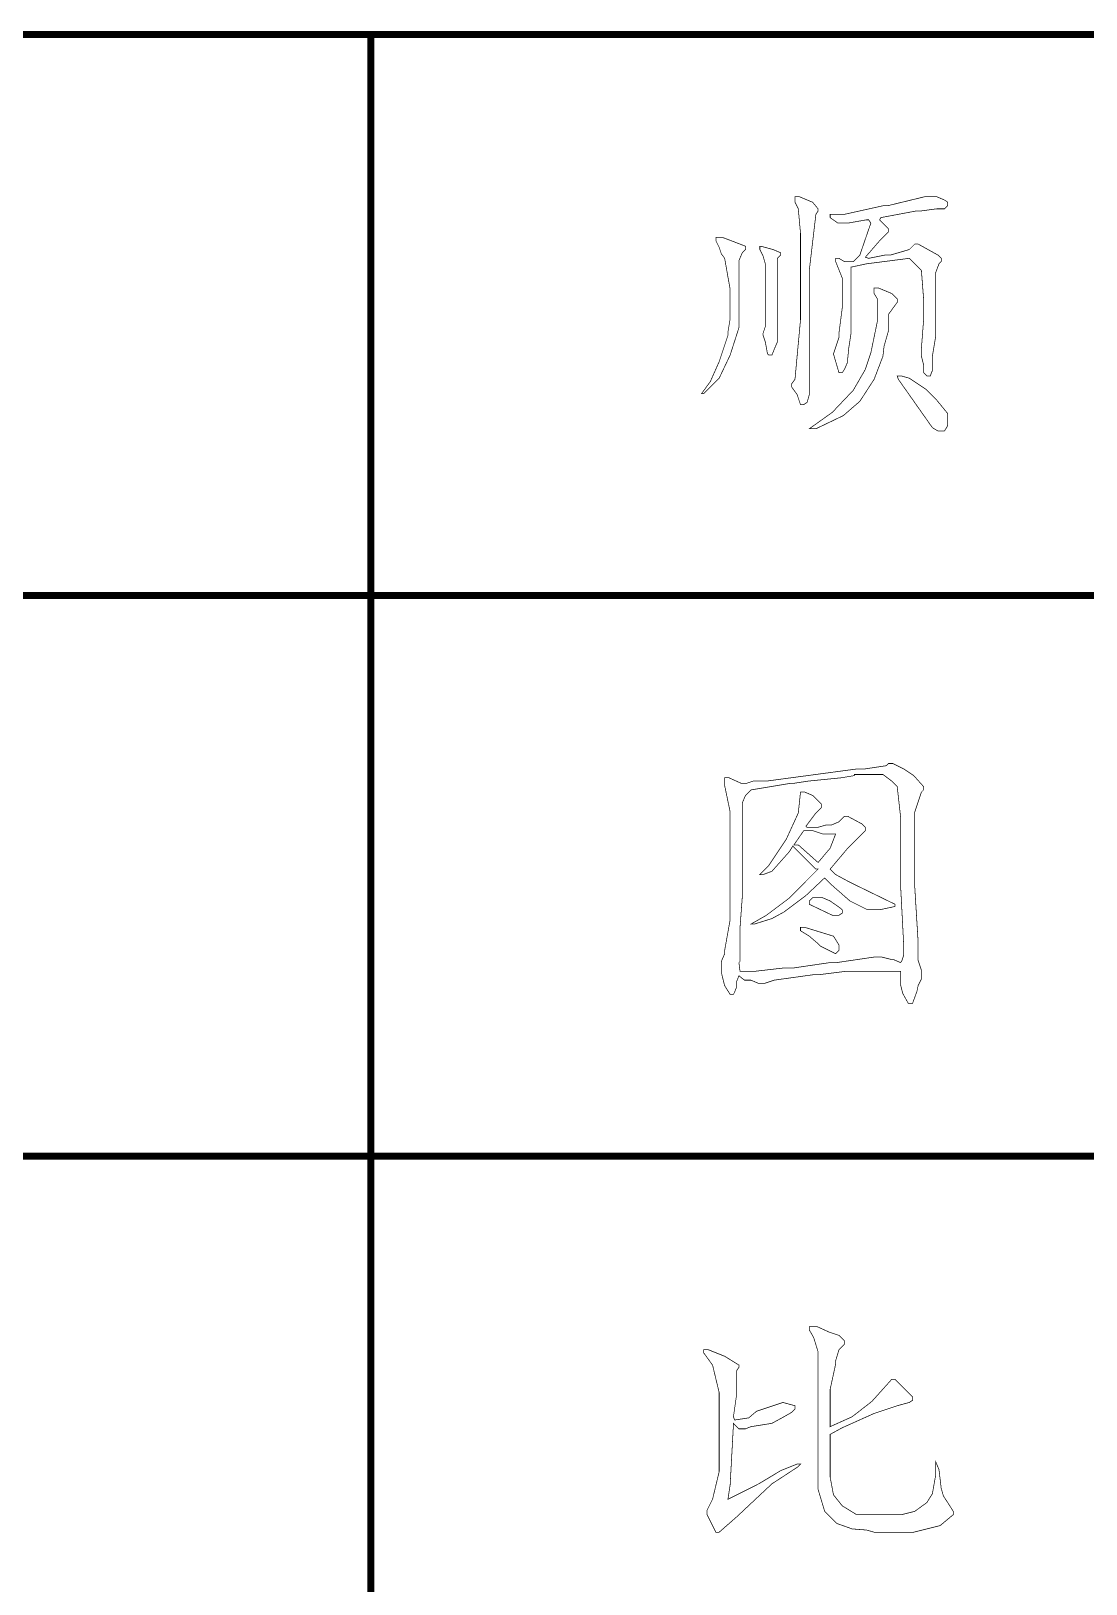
# Model space of a CAD drawing. Extents: x 94 to 452, y -72 to 1042.
# Drawn here: x 386.8 to 401.85, y -49.91 to -27.77 of the extents above; entities that cross this region are included whole.
import ezdxf

# ---------------------------------------------------------------- set-up
doc = ezdxf.new("R2010")
doc.units = 0
doc.header["$MEASUREMENT"] = 0
doc.layers.add('TREE_LAYER', color=7, linetype='Continuous')

msp = doc.modelspace()

# ---------------------------------------------------------------- linework, layer by layer
at = {"layer": 'TREE_LAYER'}
for points, const_width, elevation in [([(362.136024, -27.815251), (391.643859, -27.815251)], 0.1, 29.507835), ([(391.643859, -27.815251), (391.643859, -35.815251)], 0.1, 8), ([(391.643859, -27.815251), (392.136024, -27.815251)], 0.1, 0.492165), ([(392.136024, -27.815251), (416.643859, -27.815251)], 0.1, 24.507835), ([(397.761735, -30.128404), (397.69899, -30.128404), (397.69899, -30.206835), (397.746049, -30.300953), (397.777422, -30.646051), (397.777422, -31.885266), (397.714677, -32.559776), (397.69899, -32.732325), (397.651931, -32.79507), (397.651931, -32.842129), (397.730363, -32.951933), (397.777422, -33.09311), (397.824481, -33.09311), (397.871539, -33.061737), (397.902912, -32.951933), (397.902912, -31.179384), (397.99703, -30.379384), (398.028402, -30.332325), (398.028402, -30.300953), (397.949971, -30.206835), (397.761735, -30.128404), (397.761735, -30.128404)], 0.01, 262), ([(397.761735, -30.128404), (397.69899, -30.128404), (397.69899, -30.206835), (397.746049, -30.300953), (397.777422, -30.646051), (397.777422, -31.885266), (397.714677, -32.559776), (397.69899, -32.732325), (397.651931, -32.79507), (397.651931, -32.842129), (397.730363, -32.951933), (397.777422, -33.09311), (397.824481, -33.09311), (397.871539, -33.061737), (397.902912, -32.951933), (397.902912, -31.179384), (397.99703, -30.379384), (398.028402, -30.332325), (398.028402, -30.300953), (397.949971, -30.206835), (397.761735, -30.128404), (397.761735, -30.128404)], 0.01, 262), ([(397.761735, -30.128404), (397.69899, -30.128404), (397.69899, -30.206835), (397.746049, -30.300953), (397.777422, -30.646051), (397.777422, -31.885266), (397.714677, -32.559776), (397.69899, -32.732325), (397.651931, -32.79507), (397.651931, -32.842129), (397.730363, -32.951933), (397.777422, -33.09311), (397.824481, -33.09311), (397.871539, -33.061737), (397.902912, -32.951933), (397.902912, -31.179384), (397.99703, -30.379384), (398.028402, -30.332325), (398.028402, -30.300953), (397.949971, -30.206835), (397.761735, -30.128404), (397.761735, -30.128404)], 0.01, 262), ([(399.72252, -30.128404), (399.549971, -30.128404), (399.032324, -30.253894), (398.969579, -30.253894), (398.404873, -30.379384), (398.200951, -30.379384), (398.200951, -30.426443), (398.310755, -30.504874), (398.451931, -30.504874), (398.718598, -30.457815), (398.749971, -30.457815), (398.781343, -30.504874), (398.624481, -30.959776), (398.530363, -31.053894), (398.404873, -31.053894), (398.326441, -31.006835), (398.279382, -31.006835), (398.279382, -31.053894), (398.3735, -31.289188), (398.3735, -31.712717), (398.326441, -32.073502), (398.326441, -32.136247), (398.24801, -32.371541), (398.326441, -32.638208), (398.3735, -32.638208), (398.404873, -32.591149), (398.451931, -32.481345), (398.451931, -32.434286), (398.467618, -32.277423), (398.49899, -32.073502), (398.49899, -31.132325), (398.718598, -31.085266), (399.330363, -31.006835), (399.502912, -31.179384), (399.534284, -31.587227), (399.534284, -31.885266), (399.502912, -32.29311), (399.502912, -32.402913), (399.534284, -32.528404), (399.534284, -32.638208), (399.581343, -32.685266), (399.628402, -32.685266), (399.659775, -32.606835), (399.659775, -32.402913), (399.706833, -32.120561), (399.706833, -31.210757), (399.753892, -31.085266), (399.785265, -31.053894), (399.785265, -31.006835), (399.738206, -30.959776), (399.455853, -30.802913), (399.408794, -30.802913), (399.330363, -30.881345), (399.063696, -30.959776), (398.985265, -30.959776), (398.749971, -31.006835), (398.702912, -30.991149), (398.906833, -30.755855), (399.032324, -30.630364), (399.032324, -30.583306), (398.906833, -30.457815), (398.92252, -30.426443), (399.424481, -30.332325), (399.487226, -30.332325), (399.72252, -30.300953), (399.832324, -30.300953), (399.879382, -30.253894), (399.879382, -30.206835), (399.832324, -30.175462), (399.72252, -30.128404), (399.72252, -30.128404)], 0.01, 262), ([(399.72252, -30.128404), (399.549971, -30.128404), (399.032324, -30.253894), (398.969579, -30.253894), (398.404873, -30.379384), (398.200951, -30.379384), (398.200951, -30.426443), (398.310755, -30.504874), (398.451931, -30.504874), (398.718598, -30.457815), (398.749971, -30.457815), (398.781343, -30.504874), (398.624481, -30.959776), (398.530363, -31.053894), (398.404873, -31.053894), (398.326441, -31.006835), (398.279382, -31.006835), (398.279382, -31.053894), (398.3735, -31.289188), (398.3735, -31.712717), (398.326441, -32.073502), (398.326441, -32.136247), (398.24801, -32.371541), (398.326441, -32.638208), (398.3735, -32.638208), (398.404873, -32.591149), (398.451931, -32.481345), (398.451931, -32.434286), (398.467618, -32.277423), (398.49899, -32.073502), (398.49899, -31.132325), (398.718598, -31.085266), (399.330363, -31.006835), (399.502912, -31.179384), (399.534284, -31.587227), (399.534284, -31.885266), (399.502912, -32.29311), (399.502912, -32.402913), (399.534284, -32.528404), (399.534284, -32.638208), (399.581343, -32.685266), (399.628402, -32.685266), (399.659775, -32.606835), (399.659775, -32.402913), (399.706833, -32.120561), (399.706833, -31.210757), (399.753892, -31.085266), (399.785265, -31.053894), (399.785265, -31.006835), (399.738206, -30.959776), (399.455853, -30.802913), (399.408794, -30.802913), (399.330363, -30.881345), (399.063696, -30.959776), (398.985265, -30.959776), (398.749971, -31.006835), (398.702912, -30.991149), (398.906833, -30.755855), (399.032324, -30.630364), (399.032324, -30.583306), (398.906833, -30.457815), (398.92252, -30.426443), (399.424481, -30.332325), (399.487226, -30.332325), (399.72252, -30.300953), (399.832324, -30.300953), (399.879382, -30.253894), (399.879382, -30.206835), (399.832324, -30.175462), (399.72252, -30.128404), (399.72252, -30.128404)], 0.01, 262), ([(399.72252, -30.128404), (399.549971, -30.128404), (399.032324, -30.253894), (398.969579, -30.253894), (398.404873, -30.379384), (398.200951, -30.379384), (398.200951, -30.426443), (398.310755, -30.504874), (398.451931, -30.504874), (398.718598, -30.457815), (398.749971, -30.457815), (398.781343, -30.504874), (398.624481, -30.959776), (398.530363, -31.053894), (398.404873, -31.053894), (398.326441, -31.006835), (398.279382, -31.006835), (398.279382, -31.053894), (398.3735, -31.289188), (398.3735, -31.712717), (398.326441, -32.073502), (398.326441, -32.136247), (398.24801, -32.371541), (398.326441, -32.638208), (398.3735, -32.638208), (398.404873, -32.591149), (398.451931, -32.481345), (398.451931, -32.434286), (398.467618, -32.277423), (398.49899, -32.073502), (398.49899, -31.132325), (398.718598, -31.085266), (399.330363, -31.006835), (399.502912, -31.179384), (399.534284, -31.587227), (399.534284, -31.885266), (399.502912, -32.29311), (399.502912, -32.402913), (399.534284, -32.528404), (399.534284, -32.638208), (399.581343, -32.685266), (399.628402, -32.685266), (399.659775, -32.606835), (399.659775, -32.402913), (399.706833, -32.120561), (399.706833, -31.210757), (399.753892, -31.085266), (399.785265, -31.053894), (399.785265, -31.006835), (399.738206, -30.959776), (399.455853, -30.802913), (399.408794, -30.802913), (399.330363, -30.881345), (399.063696, -30.959776), (398.985265, -30.959776), (398.749971, -31.006835), (398.702912, -30.991149), (398.906833, -30.755855), (399.032324, -30.630364), (399.032324, -30.583306), (398.906833, -30.457815), (398.92252, -30.426443), (399.424481, -30.332325), (399.487226, -30.332325), (399.72252, -30.300953), (399.832324, -30.300953), (399.879382, -30.253894), (399.879382, -30.206835), (399.832324, -30.175462), (399.72252, -30.128404), (399.72252, -30.128404)], 0.01, 262), ([(396.663696, -30.708796), (396.569579, -30.708796), (396.569579, -30.755855), (396.616637, -30.849972), (396.64801, -30.94409), (396.695069, -31.006835), (396.742128, -31.273502), (396.7735, -31.446051), (396.7735, -31.86958), (396.742128, -32.057815), (396.742128, -32.104874), (396.616637, -32.481345), (396.491147, -32.763698), (396.365657, -32.936247), (396.39703, -32.936247), (396.616637, -32.716639), (396.7735, -32.387227), (396.89899, -31.99507), (396.89899, -31.038208), (396.946049, -30.928404), (396.993108, -30.881345), (396.993108, -30.834286), (396.789186, -30.755855), (396.663696, -30.708796), (396.663696, -30.708796)], 0.01, 262), ([(396.663696, -30.708796), (396.569579, -30.708796), (396.569579, -30.755855), (396.616637, -30.849972), (396.64801, -30.94409), (396.695069, -31.006835), (396.742128, -31.273502), (396.7735, -31.446051), (396.7735, -31.86958), (396.742128, -32.057815), (396.742128, -32.104874), (396.616637, -32.481345), (396.491147, -32.763698), (396.365657, -32.936247), (396.39703, -32.936247), (396.616637, -32.716639), (396.7735, -32.387227), (396.89899, -31.99507), (396.89899, -31.038208), (396.946049, -30.928404), (396.993108, -30.881345), (396.993108, -30.834286), (396.789186, -30.755855), (396.663696, -30.708796), (396.663696, -30.708796)], 0.01, 262), ([(396.663696, -30.708796), (396.569579, -30.708796), (396.569579, -30.755855), (396.616637, -30.849972), (396.64801, -30.94409), (396.695069, -31.006835), (396.742128, -31.273502), (396.7735, -31.446051), (396.7735, -31.86958), (396.742128, -32.057815), (396.742128, -32.104874), (396.616637, -32.481345), (396.491147, -32.763698), (396.365657, -32.936247), (396.39703, -32.936247), (396.616637, -32.716639), (396.7735, -32.387227), (396.89899, -31.99507), (396.89899, -31.038208), (396.946049, -30.928404), (396.993108, -30.881345), (396.993108, -30.834286), (396.789186, -30.755855), (396.663696, -30.708796), (396.663696, -30.708796)], 0.01, 262), ([(397.212716, -30.834286), (397.19703, -30.834286), (397.19703, -30.881345), (397.244088, -30.975462), (397.275461, -31.085266), (397.275461, -31.979384), (397.244088, -32.073502), (397.244088, -32.104874), (397.275461, -32.198992), (397.306833, -32.371541), (397.32252, -32.387227), (397.369579, -32.387227), (397.400951, -32.308796), (397.44801, -32.198992), (397.44801, -31.006835), (397.495069, -30.959776), (397.495069, -30.928404), (397.385265, -30.881345), (397.212716, -30.834286), (397.212716, -30.834286)], 0.01, 262), ([(397.212716, -30.834286), (397.19703, -30.834286), (397.19703, -30.881345), (397.244088, -30.975462), (397.275461, -31.085266), (397.275461, -31.979384), (397.244088, -32.073502), (397.244088, -32.104874), (397.275461, -32.198992), (397.306833, -32.371541), (397.32252, -32.387227), (397.369579, -32.387227), (397.400951, -32.308796), (397.44801, -32.198992), (397.44801, -31.006835), (397.495069, -30.959776), (397.495069, -30.928404), (397.385265, -30.881345), (397.212716, -30.834286), (397.212716, -30.834286)], 0.01, 262), ([(397.212716, -30.834286), (397.19703, -30.834286), (397.19703, -30.881345), (397.244088, -30.975462), (397.275461, -31.085266), (397.275461, -31.979384), (397.244088, -32.073502), (397.244088, -32.104874), (397.275461, -32.198992), (397.306833, -32.371541), (397.32252, -32.387227), (397.369579, -32.387227), (397.400951, -32.308796), (397.44801, -32.198992), (397.44801, -31.006835), (397.495069, -30.959776), (397.495069, -30.928404), (397.385265, -30.881345), (397.212716, -30.834286), (397.212716, -30.834286)], 0.01, 262), ([(398.891147, -31.430364), (398.828402, -31.430364), (398.828402, -31.508796), (398.875461, -31.587227), (398.875461, -31.900953), (398.781343, -32.355855), (398.702912, -32.591149), (398.530363, -32.889188), (398.232324, -33.202913), (397.902912, -33.438208), (397.99703, -33.438208), (398.389186, -33.249972), (398.624481, -33.046051), (398.828402, -32.732325), (398.953892, -32.402913), (398.969579, -32.261737), (399.032324, -32.042129), (399.032324, -31.806835), (399.157814, -31.634286), (399.157814, -31.587227), (399.079382, -31.508796), (398.891147, -31.430364), (398.891147, -31.430364)], 0.01, 262), ([(398.891147, -31.430364), (398.828402, -31.430364), (398.828402, -31.508796), (398.875461, -31.587227), (398.875461, -31.900953), (398.781343, -32.355855), (398.702912, -32.591149), (398.530363, -32.889188), (398.232324, -33.202913), (397.902912, -33.438208), (397.99703, -33.438208), (398.389186, -33.249972), (398.624481, -33.046051), (398.828402, -32.732325), (398.953892, -32.402913), (398.969579, -32.261737), (399.032324, -32.042129), (399.032324, -31.806835), (399.157814, -31.634286), (399.157814, -31.587227), (399.079382, -31.508796), (398.891147, -31.430364), (398.891147, -31.430364)], 0.01, 262), ([(398.891147, -31.430364), (398.828402, -31.430364), (398.828402, -31.508796), (398.875461, -31.587227), (398.875461, -31.900953), (398.781343, -32.355855), (398.702912, -32.591149), (398.530363, -32.889188), (398.232324, -33.202913), (397.902912, -33.438208), (397.99703, -33.438208), (398.389186, -33.249972), (398.624481, -33.046051), (398.828402, -32.732325), (398.953892, -32.402913), (398.969579, -32.261737), (399.032324, -32.042129), (399.032324, -31.806835), (399.157814, -31.634286), (399.157814, -31.587227), (399.079382, -31.508796), (398.891147, -31.430364), (398.891147, -31.430364)], 0.01, 262), ([(399.220559, -32.685266), (399.157814, -32.685266), (399.1735, -32.732325), (399.361735, -32.998992), (399.659775, -33.422521), (399.738206, -33.46958), (399.832324, -33.46958), (399.879382, -33.391149), (399.879382, -33.2186), (399.863696, -33.202913), (399.72252, -33.030364), (399.565657, -32.873502), (399.330363, -32.716639), (399.220559, -32.685266), (399.220559, -32.685266)], 0.01, 262), ([(399.220559, -32.685266), (399.157814, -32.685266), (399.1735, -32.732325), (399.361735, -32.998992), (399.659775, -33.422521), (399.738206, -33.46958), (399.832324, -33.46958), (399.879382, -33.391149), (399.879382, -33.2186), (399.863696, -33.202913), (399.72252, -33.030364), (399.565657, -32.873502), (399.330363, -32.716639), (399.220559, -32.685266), (399.220559, -32.685266)], 0.01, 262), ([(399.220559, -32.685266), (399.157814, -32.685266), (399.1735, -32.732325), (399.361735, -32.998992), (399.659775, -33.422521), (399.738206, -33.46958), (399.832324, -33.46958), (399.879382, -33.391149), (399.879382, -33.2186), (399.863696, -33.202913), (399.72252, -33.030364), (399.565657, -32.873502), (399.330363, -32.716639), (399.220559, -32.685266), (399.220559, -32.685266)], 0.01, 262), ([(362.136024, -35.815251), (391.643859, -35.815251)], 0.1, 29.507835), ([(391.643859, -35.815251), (391.643859, -43.815251)], 0.1, 8), ([(391.643859, -35.815251), (392.136024, -35.815251)], 0.1, 0.492165), ([(392.136024, -35.815251), (416.643859, -35.815251)], 0.1, 24.507835), ([(399.095069, -38.212487), (399.032324, -38.212487), (399.000951, -38.24386), (398.687226, -38.290919), (398.577422, -38.290919), (397.291147, -38.463468), (397.102912, -38.463468), (397.008794, -38.49484), (396.930363, -38.49484), (396.757814, -38.416409), (396.695069, -38.416409), (396.695069, -38.526213), (396.7735, -38.902683), (396.7735, -40.439938), (396.695069, -40.879154), (396.695069, -40.926213), (396.64801, -41.036017), (396.64801, -41.192879), (396.695069, -41.381115), (396.7735, -41.506605), (396.820559, -41.506605), (396.836245, -41.475232), (396.867618, -41.396801), (396.867618, -41.318369), (396.89899, -41.239938), (396.977422, -41.302683), (397.071539, -41.302683), (397.181343, -41.349742), (397.259775, -41.349742), (397.400951, -41.302683), (397.965657, -41.224252), (398.044088, -41.224252), (398.420559, -41.177193), (399.189186, -41.177193), (399.204873, -41.177193), (399.204873, -41.365428), (399.236245, -41.490919), (399.314677, -41.632095), (399.377422, -41.632095), (399.440167, -41.459546), (399.455853, -41.381115), (399.502912, -41.286997), (399.502912, -41.161507), (399.455853, -41.02033), (399.455853, -40.753664), (399.408794, -39.985036), (399.408794, -38.902683), (399.502912, -38.62033), (399.534284, -38.588958), (399.534284, -38.541899), (399.393108, -38.385036), (399.251931, -38.290919), (399.095069, -38.212487), (399.095069, -38.212487)], 0.01, 263), ([(399.095069, -38.212487), (399.032324, -38.212487), (399.000951, -38.24386), (398.687226, -38.290919), (398.577422, -38.290919), (397.291147, -38.463468), (397.102912, -38.463468), (397.008794, -38.49484), (396.930363, -38.49484), (396.757814, -38.416409), (396.695069, -38.416409), (396.695069, -38.526213), (396.7735, -38.902683), (396.7735, -40.439938), (396.695069, -40.879154), (396.695069, -40.926213), (396.64801, -41.036017), (396.64801, -41.192879), (396.695069, -41.381115), (396.7735, -41.506605), (396.820559, -41.506605), (396.836245, -41.475232), (396.867618, -41.396801), (396.867618, -41.318369), (396.89899, -41.239938), (396.977422, -41.302683), (397.071539, -41.302683), (397.181343, -41.349742), (397.259775, -41.349742), (397.400951, -41.302683), (397.965657, -41.224252), (398.044088, -41.224252), (398.420559, -41.177193), (399.189186, -41.177193), (399.204873, -41.177193), (399.204873, -41.365428), (399.236245, -41.490919), (399.314677, -41.632095), (399.377422, -41.632095), (399.440167, -41.459546), (399.455853, -41.381115), (399.502912, -41.286997), (399.502912, -41.161507), (399.455853, -41.02033), (399.455853, -40.753664), (399.408794, -39.985036), (399.408794, -38.902683), (399.502912, -38.62033), (399.534284, -38.588958), (399.534284, -38.541899), (399.393108, -38.385036), (399.251931, -38.290919), (399.095069, -38.212487), (399.095069, -38.212487)], 0.01, 263), ([(399.095069, -38.212487), (399.032324, -38.212487), (399.000951, -38.24386), (398.687226, -38.290919), (398.577422, -38.290919), (397.291147, -38.463468), (397.102912, -38.463468), (397.008794, -38.49484), (396.930363, -38.49484), (396.757814, -38.416409), (396.695069, -38.416409), (396.695069, -38.526213), (396.7735, -38.902683), (396.7735, -40.439938), (396.695069, -40.879154), (396.695069, -40.926213), (396.64801, -41.036017), (396.64801, -41.192879), (396.695069, -41.381115), (396.7735, -41.506605), (396.820559, -41.506605), (396.836245, -41.475232), (396.867618, -41.396801), (396.867618, -41.318369), (396.89899, -41.239938), (396.977422, -41.302683), (397.071539, -41.302683), (397.181343, -41.349742), (397.259775, -41.349742), (397.400951, -41.302683), (397.965657, -41.224252), (398.044088, -41.224252), (398.420559, -41.177193), (399.189186, -41.177193), (399.204873, -41.177193), (399.204873, -41.365428), (399.236245, -41.490919), (399.314677, -41.632095), (399.377422, -41.632095), (399.440167, -41.459546), (399.455853, -41.381115), (399.502912, -41.286997), (399.502912, -41.161507), (399.455853, -41.02033), (399.455853, -40.753664), (399.408794, -39.985036), (399.408794, -38.902683), (399.502912, -38.62033), (399.534284, -38.588958), (399.534284, -38.541899), (399.393108, -38.385036), (399.251931, -38.290919), (399.095069, -38.212487), (399.095069, -38.212487)], 0.01, 263), ([(398.546049, -38.385036), (398.546049, -38.36935), (398.953892, -38.36935), (399.079382, -38.463468), (399.157814, -38.541899), (399.204873, -38.965428), (399.204873, -39.937977), (399.251931, -40.832095), (399.251931, -40.941899), (399.220559, -41.036017), (399.204873, -41.051703), (399.095069, -41.004644), (399.063696, -41.004644), (398.938206, -40.973271), (398.828402, -40.973271), (398.295069, -41.051703), (398.200951, -41.051703), (397.667618, -41.130134), (397.526441, -41.130134), (397.118598, -41.177193), (396.914677, -41.177193), (396.89899, -41.051703), (396.914677, -41.036017), (396.914677, -40.549742), (396.946049, -40.126213), (396.946049, -38.777193), (396.993108, -38.667389), (397.071539, -38.588958), (397.636245, -38.49484), (397.683304, -38.49484), (397.887226, -38.463468), (398.357814, -38.416409), (398.546049, -38.385036), (398.546049, -38.385036)], 0.01, 263), ([(398.546049, -38.385036), (398.546049, -38.36935), (398.953892, -38.36935), (399.079382, -38.463468), (399.157814, -38.541899), (399.204873, -38.965428), (399.204873, -39.937977), (399.251931, -40.832095), (399.251931, -40.941899), (399.220559, -41.036017), (399.204873, -41.051703), (399.095069, -41.004644), (399.063696, -41.004644), (398.938206, -40.973271), (398.828402, -40.973271), (398.295069, -41.051703), (398.200951, -41.051703), (397.667618, -41.130134), (397.526441, -41.130134), (397.118598, -41.177193), (396.914677, -41.177193), (396.89899, -41.051703), (396.914677, -41.036017), (396.914677, -40.549742), (396.946049, -40.126213), (396.946049, -38.777193), (396.993108, -38.667389), (397.071539, -38.588958), (397.636245, -38.49484), (397.683304, -38.49484), (397.887226, -38.463468), (398.357814, -38.416409), (398.546049, -38.385036), (398.546049, -38.385036)], 0.01, 263), ([(398.546049, -38.385036), (398.546049, -38.36935), (398.953892, -38.36935), (399.079382, -38.463468), (399.157814, -38.541899), (399.204873, -38.965428), (399.204873, -39.937977), (399.251931, -40.832095), (399.251931, -40.941899), (399.220559, -41.036017), (399.204873, -41.051703), (399.095069, -41.004644), (399.063696, -41.004644), (398.938206, -40.973271), (398.828402, -40.973271), (398.295069, -41.051703), (398.200951, -41.051703), (397.667618, -41.130134), (397.526441, -41.130134), (397.118598, -41.177193), (396.914677, -41.177193), (396.89899, -41.051703), (396.914677, -41.036017), (396.914677, -40.549742), (396.946049, -40.126213), (396.946049, -38.777193), (396.993108, -38.667389), (397.071539, -38.588958), (397.636245, -38.49484), (397.683304, -38.49484), (397.887226, -38.463468), (398.357814, -38.416409), (398.546049, -38.385036), (398.546049, -38.385036)], 0.01, 263), ([(397.840167, -38.62033), (397.777422, -38.62033), (397.746049, -38.918369), (397.5735, -39.29484), (397.32252, -39.671311), (397.19703, -39.796801), (397.244088, -39.796801), (397.369579, -39.749742), (397.620559, -39.467389), (397.667618, -39.388958), (397.99703, -39.718369), (398.028402, -39.718369), (397.604873, -40.141899), (397.291147, -40.377193), (397.071539, -40.502683), (397.118598, -40.502683), (397.369579, -40.424252), (397.542128, -40.330134), (397.855853, -40.09484), (398.12252, -39.84386), (398.232324, -39.953664), (398.483304, -40.173271), (398.734284, -40.298762), (398.906833, -40.298762), (399.126441, -40.251703), (399.126441, -40.22033), (398.483304, -39.906605), (398.279382, -39.796801), (398.200951, -39.718369), (398.451931, -39.42033), (398.702912, -39.16935), (398.702912, -39.122291), (398.655853, -39.075232), (398.451931, -38.965428), (398.404873, -38.965428), (398.326441, -39.04386), (398.216637, -39.090919), (398.138206, -39.090919), (398.028402, -39.122291), (397.871539, -39.122291), (397.855853, -39.106605), (397.99703, -38.918369), (398.075461, -38.839938), (398.075461, -38.792879), (397.949971, -38.667389), (397.840167, -38.62033), (397.840167, -38.62033)], 0.01, 263), ([(397.840167, -38.62033), (397.777422, -38.62033), (397.746049, -38.918369), (397.5735, -39.29484), (397.32252, -39.671311), (397.19703, -39.796801), (397.244088, -39.796801), (397.369579, -39.749742), (397.620559, -39.467389), (397.667618, -39.388958), (397.99703, -39.718369), (398.028402, -39.718369), (397.604873, -40.141899), (397.291147, -40.377193), (397.071539, -40.502683), (397.118598, -40.502683), (397.369579, -40.424252), (397.542128, -40.330134), (397.855853, -40.09484), (398.12252, -39.84386), (398.232324, -39.953664), (398.483304, -40.173271), (398.734284, -40.298762), (398.906833, -40.298762), (399.126441, -40.251703), (399.126441, -40.22033), (398.483304, -39.906605), (398.279382, -39.796801), (398.200951, -39.718369), (398.451931, -39.42033), (398.702912, -39.16935), (398.702912, -39.122291), (398.655853, -39.075232), (398.451931, -38.965428), (398.404873, -38.965428), (398.326441, -39.04386), (398.216637, -39.090919), (398.138206, -39.090919), (398.028402, -39.122291), (397.871539, -39.122291), (397.855853, -39.106605), (397.99703, -38.918369), (398.075461, -38.839938), (398.075461, -38.792879), (397.949971, -38.667389), (397.840167, -38.62033), (397.840167, -38.62033)], 0.01, 263), ([(397.840167, -38.62033), (397.777422, -38.62033), (397.746049, -38.918369), (397.5735, -39.29484), (397.32252, -39.671311), (397.19703, -39.796801), (397.244088, -39.796801), (397.369579, -39.749742), (397.620559, -39.467389), (397.667618, -39.388958), (397.99703, -39.718369), (398.028402, -39.718369), (397.604873, -40.141899), (397.291147, -40.377193), (397.071539, -40.502683), (397.118598, -40.502683), (397.369579, -40.424252), (397.542128, -40.330134), (397.855853, -40.09484), (398.12252, -39.84386), (398.232324, -39.953664), (398.483304, -40.173271), (398.734284, -40.298762), (398.906833, -40.298762), (399.126441, -40.251703), (399.126441, -40.22033), (398.483304, -39.906605), (398.279382, -39.796801), (398.200951, -39.718369), (398.451931, -39.42033), (398.702912, -39.16935), (398.702912, -39.122291), (398.655853, -39.075232), (398.451931, -38.965428), (398.404873, -38.965428), (398.326441, -39.04386), (398.216637, -39.090919), (398.138206, -39.090919), (398.028402, -39.122291), (397.871539, -39.122291), (397.855853, -39.106605), (397.99703, -38.918369), (398.075461, -38.839938), (398.075461, -38.792879), (397.949971, -38.667389), (397.840167, -38.62033), (397.840167, -38.62033)], 0.01, 263), ([(397.824481, -39.16935), (397.949971, -39.16935), (398.091147, -39.216409), (398.279382, -39.216409), (398.279382, -39.216409), (398.200951, -39.42033), (398.028402, -39.624252), (397.746049, -39.373271), (397.683304, -39.373271), (397.824481, -39.16935), (397.824481, -39.16935)], 0.01, 263), ([(397.824481, -39.16935), (397.949971, -39.16935), (398.091147, -39.216409), (398.279382, -39.216409), (398.279382, -39.216409), (398.200951, -39.42033), (398.028402, -39.624252), (397.746049, -39.373271), (397.683304, -39.373271), (397.824481, -39.16935), (397.824481, -39.16935)], 0.01, 263), ([(397.824481, -39.16935), (397.949971, -39.16935), (398.091147, -39.216409), (398.279382, -39.216409), (398.279382, -39.216409), (398.200951, -39.42033), (398.028402, -39.624252), (397.746049, -39.373271), (397.683304, -39.373271), (397.824481, -39.16935), (397.824481, -39.16935)], 0.01, 263), ([(398.091147, -40.126213), (397.949971, -40.126213), (397.902912, -40.173271), (397.902912, -40.22033), (398.232324, -40.377193), (398.326441, -40.377193), (398.3735, -40.34582), (398.3735, -40.298762), (398.357814, -40.283075), (398.200951, -40.173271), (398.091147, -40.126213), (398.091147, -40.126213)], 0.01, 263), ([(398.091147, -40.126213), (397.949971, -40.126213), (397.902912, -40.173271), (397.902912, -40.22033), (398.232324, -40.377193), (398.326441, -40.377193), (398.3735, -40.34582), (398.3735, -40.298762), (398.357814, -40.283075), (398.200951, -40.173271), (398.091147, -40.126213), (398.091147, -40.126213)], 0.01, 263), ([(398.091147, -40.126213), (397.949971, -40.126213), (397.902912, -40.173271), (397.902912, -40.22033), (398.232324, -40.377193), (398.326441, -40.377193), (398.3735, -40.34582), (398.3735, -40.298762), (398.357814, -40.283075), (398.200951, -40.173271), (398.091147, -40.126213), (398.091147, -40.126213)], 0.01, 263), ([(397.840167, -40.549742), (397.777422, -40.549742), (397.777422, -40.596801), (397.902912, -40.675232), (398.012716, -40.76935), (398.059775, -40.816409), (398.279382, -40.926213), (398.326441, -40.879154), (398.326441, -40.800722), (398.24801, -40.675232), (397.840167, -40.549742), (397.840167, -40.549742)], 0.01, 263), ([(397.840167, -40.549742), (397.777422, -40.549742), (397.777422, -40.596801), (397.902912, -40.675232), (398.012716, -40.76935), (398.059775, -40.816409), (398.279382, -40.926213), (398.326441, -40.879154), (398.326441, -40.800722), (398.24801, -40.675232), (397.840167, -40.549742), (397.840167, -40.549742)], 0.01, 263), ([(397.840167, -40.549742), (397.777422, -40.549742), (397.777422, -40.596801), (397.902912, -40.675232), (398.012716, -40.76935), (398.059775, -40.816409), (398.279382, -40.926213), (398.326441, -40.879154), (398.326441, -40.800722), (398.24801, -40.675232), (397.840167, -40.549742), (397.840167, -40.549742)], 0.01, 263), ([(362.136024, -43.815251), (391.643859, -43.815251)], 0.1, 29.507835), ([(391.643859, -43.815251), (391.643859, -51.815251)], 0.1, 8), ([(391.643859, -43.815251), (392.136024, -43.815251)], 0.1, 0.492165), ([(392.136024, -43.815251), (416.643859, -43.815251)], 0.1, 24.507835), ([(398.012716, -46.243578), (397.902912, -46.243578), (397.902912, -46.290637), (397.965657, -46.400441), (398.028402, -46.604362), (398.028402, -48.565147), (398.12252, -48.878872), (398.295069, -49.051421), (398.514677, -49.129852), (398.718598, -49.145539), (398.828402, -49.176911), (399.393108, -49.176911), (399.769579, -49.082794), (399.863696, -49.004362), (399.957814, -48.925931), (399.957814, -48.878872), (399.816637, -48.659264), (399.785265, -48.54946), (399.753892, -48.282794), (399.706833, -48.17299), (399.706833, -48.361225), (399.659775, -48.627892), (399.581343, -48.753382), (399.408794, -48.878872), (399.220559, -48.925931), (398.577422, -48.925931), (398.3735, -48.800441), (398.24801, -48.643578), (398.200951, -48.392598), (398.200951, -47.780833), (398.3735, -47.686715), (398.828402, -47.482794), (399.157814, -47.37299), (399.330363, -47.325931), (399.377422, -47.294558), (399.377422, -47.2475), (399.126441, -46.996519), (399.079382, -46.996519), (398.79703, -47.310245), (398.514677, -47.529852), (398.200951, -47.671029), (398.200951, -47.655343), (398.200951, -47.137696), (398.279382, -46.776911), (398.279382, -46.729852), (398.326441, -46.57299), (398.404873, -46.494558), (398.404873, -46.4475), (398.326441, -46.369068), (398.185265, -46.322009), (398.012716, -46.243578), (398.012716, -46.243578)], 0.01, 264), ([(398.012716, -46.243578), (397.902912, -46.243578), (397.902912, -46.290637), (397.965657, -46.400441), (398.028402, -46.604362), (398.028402, -48.565147), (398.12252, -48.878872), (398.295069, -49.051421), (398.514677, -49.129852), (398.718598, -49.145539), (398.828402, -49.176911), (399.393108, -49.176911), (399.769579, -49.082794), (399.863696, -49.004362), (399.957814, -48.925931), (399.957814, -48.878872), (399.816637, -48.659264), (399.785265, -48.54946), (399.753892, -48.282794), (399.706833, -48.17299), (399.706833, -48.361225), (399.659775, -48.627892), (399.581343, -48.753382), (399.408794, -48.878872), (399.220559, -48.925931), (398.577422, -48.925931), (398.3735, -48.800441), (398.24801, -48.643578), (398.200951, -48.392598), (398.200951, -47.780833), (398.3735, -47.686715), (398.828402, -47.482794), (399.157814, -47.37299), (399.330363, -47.325931), (399.377422, -47.294558), (399.377422, -47.2475), (399.126441, -46.996519), (399.079382, -46.996519), (398.79703, -47.310245), (398.514677, -47.529852), (398.200951, -47.671029), (398.200951, -47.655343), (398.200951, -47.137696), (398.279382, -46.776911), (398.279382, -46.729852), (398.326441, -46.57299), (398.404873, -46.494558), (398.404873, -46.4475), (398.326441, -46.369068), (398.185265, -46.322009), (398.012716, -46.243578), (398.012716, -46.243578)], 0.01, 264), ([(398.012716, -46.243578), (397.902912, -46.243578), (397.902912, -46.290637), (397.965657, -46.400441), (398.028402, -46.604362), (398.028402, -48.565147), (398.12252, -48.878872), (398.295069, -49.051421), (398.514677, -49.129852), (398.718598, -49.145539), (398.828402, -49.176911), (399.393108, -49.176911), (399.769579, -49.082794), (399.863696, -49.004362), (399.957814, -48.925931), (399.957814, -48.878872), (399.816637, -48.659264), (399.785265, -48.54946), (399.753892, -48.282794), (399.706833, -48.17299), (399.706833, -48.361225), (399.659775, -48.627892), (399.581343, -48.753382), (399.408794, -48.878872), (399.220559, -48.925931), (398.577422, -48.925931), (398.3735, -48.800441), (398.24801, -48.643578), (398.200951, -48.392598), (398.200951, -47.780833), (398.3735, -47.686715), (398.828402, -47.482794), (399.157814, -47.37299), (399.330363, -47.325931), (399.377422, -47.294558), (399.377422, -47.2475), (399.126441, -46.996519), (399.079382, -46.996519), (398.79703, -47.310245), (398.514677, -47.529852), (398.200951, -47.671029), (398.200951, -47.655343), (398.200951, -47.137696), (398.279382, -46.776911), (398.279382, -46.729852), (398.326441, -46.57299), (398.404873, -46.494558), (398.404873, -46.4475), (398.326441, -46.369068), (398.185265, -46.322009), (398.012716, -46.243578), (398.012716, -46.243578)], 0.01, 264), ([(396.459775, -46.57299), (396.39703, -46.57299), (396.39703, -46.620049), (396.52252, -46.792598), (396.616637, -47.184754), (396.616637, -48.314166), (396.52252, -48.706323), (396.444088, -48.863186), (396.444088, -48.925931), (396.569579, -49.176911), (396.616637, -49.176911), (396.867618, -48.957303), (397.369579, -48.486715), (397.730363, -48.251421), (397.777422, -48.204362), (397.730363, -48.204362), (397.495069, -48.29848), (397.181343, -48.486715), (396.742128, -48.706323), (396.742128, -48.706323), (396.7735, -48.502401), (396.820559, -47.639656), (396.820559, -47.62397), (396.89899, -47.702401), (396.993108, -47.702401), (397.071539, -47.671029), (397.369579, -47.62397), (397.542128, -47.529852), (397.651931, -47.467107), (397.69899, -47.420049), (397.69899, -47.37299), (397.526441, -47.325931), (397.149971, -47.451421), (397.040167, -47.545539), (396.836245, -47.576911), (396.820559, -47.529852), (396.867618, -47.200441), (396.867618, -46.871029), (396.89899, -46.82397), (396.89899, -46.792598), (396.695069, -46.667107), (396.459775, -46.57299), (396.459775, -46.57299)], 0.01, 264), ([(396.459775, -46.57299), (396.39703, -46.57299), (396.39703, -46.620049), (396.52252, -46.792598), (396.616637, -47.184754), (396.616637, -48.314166), (396.52252, -48.706323), (396.444088, -48.863186), (396.444088, -48.925931), (396.569579, -49.176911), (396.616637, -49.176911), (396.867618, -48.957303), (397.369579, -48.486715), (397.730363, -48.251421), (397.777422, -48.204362), (397.730363, -48.204362), (397.495069, -48.29848), (397.181343, -48.486715), (396.742128, -48.706323), (396.742128, -48.706323), (396.7735, -48.502401), (396.820559, -47.639656), (396.820559, -47.62397), (396.89899, -47.702401), (396.993108, -47.702401), (397.071539, -47.671029), (397.369579, -47.62397), (397.542128, -47.529852), (397.651931, -47.467107), (397.69899, -47.420049), (397.69899, -47.37299), (397.526441, -47.325931), (397.149971, -47.451421), (397.040167, -47.545539), (396.836245, -47.576911), (396.820559, -47.529852), (396.867618, -47.200441), (396.867618, -46.871029), (396.89899, -46.82397), (396.89899, -46.792598), (396.695069, -46.667107), (396.459775, -46.57299), (396.459775, -46.57299)], 0.01, 264), ([(396.459775, -46.57299), (396.39703, -46.57299), (396.39703, -46.620049), (396.52252, -46.792598), (396.616637, -47.184754), (396.616637, -48.314166), (396.52252, -48.706323), (396.444088, -48.863186), (396.444088, -48.925931), (396.569579, -49.176911), (396.616637, -49.176911), (396.867618, -48.957303), (397.369579, -48.486715), (397.730363, -48.251421), (397.777422, -48.204362), (397.730363, -48.204362), (397.495069, -48.29848), (397.181343, -48.486715), (396.742128, -48.706323), (396.742128, -48.706323), (396.7735, -48.502401), (396.820559, -47.639656), (396.820559, -47.62397), (396.89899, -47.702401), (396.993108, -47.702401), (397.071539, -47.671029), (397.369579, -47.62397), (397.542128, -47.529852), (397.651931, -47.467107), (397.69899, -47.420049), (397.69899, -47.37299), (397.526441, -47.325931), (397.149971, -47.451421), (397.040167, -47.545539), (396.836245, -47.576911), (396.820559, -47.529852), (396.867618, -47.200441), (396.867618, -46.871029), (396.89899, -46.82397), (396.89899, -46.792598), (396.695069, -46.667107), (396.459775, -46.57299), (396.459775, -46.57299)], 0.01, 264)]:
    msp.add_lwpolyline(points, dxfattribs=dict(at, const_width=const_width, elevation=elevation))

doc.saveas('drawing.dxf')
